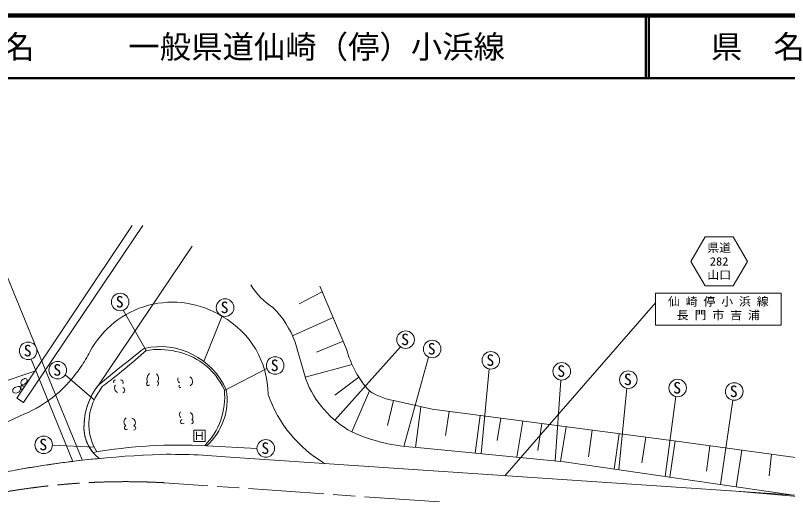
# Model space of a CAD drawing. Units: millimetres at full size, sheet at 1:1000; details may follow other scales. Extents: x 40000 to 680000, y 20000 to 380000.
# Drawn here: x 197342 to 320354, y 303156 to 380000 of the extents above; entities that cross this region are included whole.
import ezdxf
from ezdxf.enums import TextEntityAlignment as Align

# ---------------------------------------------------------------- set-up
doc = ezdxf.new("R2010")
doc.units = ezdxf.units.MM
doc.header["$LTSCALE"] = 1000
doc.linetypes.add('CHAIN', pattern=[18.5, 12, -1.5, 3.5, -1.5])
for name, color, linetype, lineweight in [('M-BMK', 2, 'CHAIN', 13), ('M-BMK-OTRS', 5, 'Continuous', 13), ('M-STR-HTXT', 7, 'Continuous', 13), ('M-TTL', 2, 'Continuous', 140), ('M-TTL-LINE', 7, 'Continuous', 50), ('M-TTL-TXT', 7, 'Continuous', 13), ('M-WORK', 1, 'Continuous', 13)]:
    doc.layers.add(name, color=color, linetype=linetype, lineweight=lineweight)
doc.styles.add('ＭＳ ゴシック', font='')
doc.styles.get('ＭＳ ゴシック').set_extended_font_data('MS Gothic')

msp = doc.modelspace()

# ---------------------------------------------------------------- linework, layer by layer
at = {"layer": 'M-BMK'}
msp.add_line((264908, 302451), (221046, 305520), dxfattribs=at)
msp.add_arc((214875, 192869), 112821, 86.8648, 135.27853, dxfattribs=at)
at = {"layer": 'M-BMK-OTRS'}
msp.add_line((210565, 321065), (225493, 343221), dxfattribs=at)
for points, knots in [([(210666, 309391), (210029, 309988), (209776, 310159), (209362, 310777), (209252, 310943), (209194, 311039), (209093, 311211), (209059, 311269), (209041, 311302), (209009, 311361), (208955, 311460), (208924, 311516), (208877, 311618), (208764, 311861), (208703, 311999), (208610, 312251), (208542, 312434), (208514, 312540), (208465, 312728), (208427, 312871), (208409, 312952), (208379, 313096), (208350, 313235), (208334, 313312), (208318, 313453), (208274, 313843), (208259, 314063), (208259, 314456), (208259, 314895), (208288, 315141), (208325, 315578), (208339, 315741), (208351, 315832), (208374, 315995), (208403, 316205), (208420, 316323), (208463, 316532), (208525, 316839), (208559, 317012), (208645, 317313), (208746, 317668), (208807, 317866), (208936, 318212), (209081, 318598), (209179, 318808), (209357, 319180), (209460, 319394), (209524, 319512), (209643, 319718), (209762, 319923), (209832, 320035), (209960, 320234), (210097, 320443), (210177, 320558), (210327, 320758), (210418, 320880), (210448, 320920), (210565, 321065)], [0, 0, 0, 0, 1, 1, 1, 2, 2, 2, 3, 3, 3, 4, 4, 4, 5, 5, 5, 6, 6, 6, 7, 7, 7, 8, 8, 8, 9, 9, 9, 10, 10, 10, 11, 11, 11, 12, 12, 12, 13, 13, 13, 14, 14, 14, 15, 15, 15, 16, 16, 16, 17, 17, 17, 18, 18, 18, 19, 19, 19, 19]), ([(190448, 306122), (191169, 306287), (191353, 306328), (191934, 306455), (192567, 306593), (192923, 306668), (193558, 306798), (194314, 306953), (194738, 307036), (195497, 307183), (196199, 307319), (196593, 307392), (197297, 307521), (198183, 307684), (198678, 307778), (199567, 307928), (200250, 308043), (200635, 308091), (201319, 308195), (202340, 308351), (202910, 308447), (203932, 308593), (204931, 308737), (205493, 308800), (206495, 308923), (208122, 309124), (208642, 309174), (210666, 309391)], [0, 0, 0, 0, 1, 1, 1, 2, 2, 2, 3, 3, 3, 4, 4, 4, 5, 5, 5, 6, 6, 6, 7, 7, 7, 8, 8, 8, 9, 9, 9, 9])]:
    msp.add_open_spline(points, degree=3, knots=knots, dxfattribs=at)
at = {"layer": 'M-STR-HTXT'}
msp.add_line((192651, 346526), (207992, 309170), dxfattribs=at)
at = {"layer": 'M-TTL'}
msp.add_line((680000, 380000), (40000, 380000), dxfattribs=at)
at = {"layer": 'M-TTL-LINE'}
for p, q in [((297750, 380000), (297750, 370000)), ((298250, 380000), (298250, 370000)), ((40000, 370000), (680000, 370000))]:
    msp.add_line(p, q, dxfattribs=at)
at = {"layer": 'M-WORK'}
for p, q in [((215923, 346533), (197545, 318987)), ((198637, 318307), (217644, 346517)), ((307202, 344693), (304952, 340796)), ((311702, 344693), (307202, 344693)), ((313952, 340796), (311702, 344693)), ((304952, 340796), (307202, 336898)), ((311702, 336898), (313952, 340796)), ((242535, 334031), (246227, 335945)), ((245837, 336865), (250102, 326803)), ((307202, 336898), (311702, 336898)), ((319315, 335709), (299315, 335709)), ((299315, 335709), (299315, 330609)), ((319315, 330609), (319315, 335709)), ((275337, 306636), (299315, 334219)), ((218142, 326587), (214507, 333008)), ((227375, 324843), (230253, 332121)), ((247956, 331867), (241488, 328939)), ((319315, 330609), (299315, 330609)), ((245311, 326337), (249560, 328083)), ((248205, 315494), (258670, 327200)), ((206495, 308923), (199840, 325219)), ((259213, 311308), (263158, 325558)), ((230630, 320203), (237410, 323712)), ((243494, 322356), (250969, 324351)), ((271529, 310145), (272793, 323653)), ((171894, 313742), (200437, 323323)), ((209891, 318715), (205276, 322736)), ((248202, 319475), (252041, 322353)), ((283337, 309005), (284236, 321886)), ((250921, 313615), (253724, 320142)), ((293475, 307603), (294765, 320573)), ((197545, 318987), (198637, 318307)), ((256593, 314633), (257552, 318633)), ((300830, 306534), (302557, 319249)), ((309679, 305248), (311611, 318676)), ((257839, 318584), (263723, 317224)), ((261075, 311143), (261916, 317642)), ((172412, 304517), (198689, 316430)), ((263723, 317224), (302674, 312148)), ((265858, 313047), (266426, 316872)), ((271361, 316229), (270572, 310238)), ((274075, 312264), (274695, 315794)), ((278160, 315343), (277247, 309593)), ((280576, 310657), (281180, 314949)), ((285081, 314441), (284203, 308922)), ((288656, 309646), (289211, 313903)), ((292750, 307708), (293550, 313337)), ((297127, 308670), (297790, 312784)), ((209909, 311168), (203246, 311515)), ((227788, 311400), (235824, 310992)), ((301598, 306422), (302458, 312176)), ((302674, 312148), (329115, 308525)), ((307416, 307372), (307971, 311422)), ((261345, 311129), (284789, 308865)), ((312163, 304887), (313054, 310726)), ((317398, 306623), (317818, 310073)), ((232275, 309517), (325805, 303260)), ((284789, 308865), (321284, 303562)), ((335757, 302115), (311496, 304217))]:
    msp.add_line(p, q, dxfattribs=at)
for points in [[(198707, 322096), (198506, 321991), (198383, 321882), (198305, 321804), (198227, 321672), (198182, 321439), (198232, 321215), (198296, 321146), (198501, 321137), (198776, 321206), (199036, 321420), (199150, 321612), (199187, 321827), (199146, 322014), (199041, 322074), (198903, 322110), (198762, 322110)], [(197248, 320708), (197088, 320616), (196937, 320360), (196905, 320068), (196992, 319904), (197143, 319835), (197462, 319789), (197704, 319881), (197883, 319977), (198033, 320164), (198125, 320383), (198134, 320598), (198075, 320767), (197924, 320854), (197773, 320854), (197403, 320776), (197344, 320749)], [(198223, 320919), (198190, 320870), (198187, 320671), (198213, 320446), (198255, 320425), (198358, 320433), (198473, 320475), (198533, 320508), (198578, 320563), (198618, 320654), (198658, 320736), (198678, 320814), (198659, 320924), (198528, 320984), (198400, 320982), (198275, 320947)], [(225752, 313874), (227552, 313874), (227552, 312074), (225752, 312074)]]:
    msp.add_lwpolyline(points, close=True, dxfattribs=at)
for centre in [(214032, 334325), (230741, 333433), (259501, 328327), (199370, 326538), (263730, 326835), (273077, 325024), (204078, 323460), (238722, 324199), (284375, 323279), (294987, 321956), (302841, 320619), (311859, 320054), (201846, 311562), (237224, 310992)]:
    msp.add_circle(centre, 1400, dxfattribs=at)
for centre, radius, start, end in [((245792, 344211), 13104, 213.18254, 235.29282), ((222365, 319384), 14916, 57.92659, 151.91951), ((228760, 323364), 13896, 19.08309, 46.47038), ((223207, 319493), 14392, 0.32166, 60.53548), ((220364, 315672), 11544, 23.74496, 102.58869), ((78357, 277713), 171064, 15.01429, 17.06269), ((194516, 333625), 16367, 323.91085, 333.82481), ((412396, 78213), 315774, 128.03196, 129.72954), ((144783, 408256), 109778, 307.21767, 311.93189), ((220193, 314429), 12330, 55.15402, 99.57518), ((265523, 330873), 15949, 194.78196, 222.28339), ((190879, 334995), 20141, 292.81652, 326.85835), ((220636, 315802), 10958, 24.31768, 52.95633), ((219530, 322002), 1250, 131.52204, 202.48873), ((219250, 322165), 884, 326.58479, 51.32848), ((224659, 321661), 897, 307.1994, 58.25322), ((218623, 314575), 10347, 141.15053, 178.67412), ((213326, 321572), 362, 99.22465, 203.04103), ((213898, 320606), 764, 143.03908, 247.0979), ((214081, 321524), 412, 328.5091, 90.98066), ((218474, 321275), 268, 111.55284, 323.3243), ((219762, 321367), 384, 292.75945, 54.07666), ((223707, 321937), 520, 144.70591, 247.3089), ((223579, 320894), 202, 117.19771, 301.61667), ((258772, 327871), 16274, 201.03526, 241.1577), ((221644, 313008), 13066, 143.20386, 153.84954), ((214310, 320272), 444, 287.49112, 72.33579), ((219625, 319185), 11055, 315.35593, 5.86403), ((221301, 318699), 9765, 311.62927, 9.55725), ((259486, 329146), 10690, 237.38118, 261.13226), ((217726, 314961), 8688, 154.01937, 211.32052), ((257180, 326439), 20750, 199.32087, 239.52773), ((224004, 316379), 556, 124.99059, 235.81074), ((224921, 316048), 701, 316.71303, 67.03147), ((215395, 315197), 771, 122.37355, 233.239), ((215740, 315104), 709, 309.42584, 77.81124), ((223962, 315262), 348, 110.7672, 312.44781), ((225322, 315246), 340, 277.73108, 71.17829), ((214430, 314311), 6172, 175.31763, 220.01872), ((214999, 314281), 306, 102.42553, 316.19449), ((216182, 314230), 327, 273.79309, 88.45351), ((262685, 339839), 28741, 245.83893, 267.32806), ((223342, 232295), 79230, 86.78336, 99.91237), ((226328, 147919), 162221, 92.00663, 100.30937), ((221767, 205497), 104550, 84.23152, 90.61325)]:
    msp.add_arc(centre, radius, start, end, dxfattribs=at)

# ---------------------------------------------------------------- texts
at = {"layer": 'M-TTL-TXT', "style": 'ＭＳ ゴシック'}
msp.add_text('路 線 名      一般県道仙崎（停）小浜線', height=3666, dxfattribs=at).set_placement((180380, 375000), align=Align.MIDDLE_LEFT)
msp.add_text('県\u3000名', height=3666, dxfattribs=at).set_placement((315625, 375000), align=Align.MIDDLE_CENTER)
at = {"layer": 'M-WORK', "style": 'ＭＳ ゴシック'}
for s, width, p in [('県道', 1.05, (309452, 342956)), ('282', 1.1, (309452, 340796)), ('山口', 1.05, (309452, 338636))]:
    msp.add_text(s, height=1320, dxfattribs=dict(at, width=width)).set_placement(p, align=Align.MIDDLE_CENTER)
for s, height, p in [('S', 1833, (213949, 334363)), ('S', 1833, (230658, 333471)), ('S', 1833, (259418, 328364)), ('S', 1833, (199287, 326576)), ('S', 1833, (263647, 326873)), ('S', 1833, (272993, 325062)), ('S', 1833, (238639, 324236)), ('S', 1833, (203995, 323498)), ('S', 1833, (284292, 323316)), ('S', 1833, (294904, 321993)), ('S', 1833, (302758, 320657)), ('S', 1833, (311775, 320091)), ('S', 1833, (201763, 311599)), ('Ｈ', 1320, (226652, 312974)), ('S', 1833, (237141, 311029))]:
    msp.add_text(s, height=height, dxfattribs=at).set_placement(p, align=Align.MIDDLE_CENTER)
at = {"layer": 'M-WORK', "style": 'ＭＳ ゴシック', "width": 1.05}
for s, p in [('仙 崎 停 小 浜 線', (309315, 333339)), ('長 門 市 吉 浦', (309315, 331179))]:
    msp.add_text(s, height=1320, dxfattribs=at).set_placement(p, align=Align.BOTTOM_CENTER)

doc.saveas('drawing.dxf')
